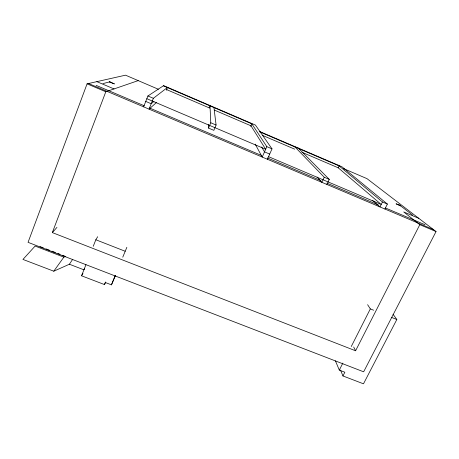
<?xml version="1.0" encoding="UTF-8"?>
<svg xmlns="http://www.w3.org/2000/svg" width="459" height="459" viewBox="0 0 459 459"><rect width="100%" height="100%" fill="white"/><g stroke="black" fill="none" stroke-linecap="round" stroke-linejoin="round"><path stroke-width="0.69" d="M158.418 89.275L125.519 75.178L87.078 83.842L28.056 242.335L363.648 371.813L436.05 231.56L366.976 178.637L343.292 168.493M418.797 218.341L403.725 211.938L419.801 224.68L355.587 350.785L52.332 232.598L105.811 91.771L138.199 80.612M143.615 106.844L147.901 95.983L163.645 85.632L255.428 125.072L272.009 148.871L267.39 159.256M105.668 281.975L104.486 284.58L81.553 275.796L85.971 264.654M93.24 246.311L95.833 239.759L97.687 236.724M167.655 87.353L153.358 98.306L149.055 109.144L156.485 102.5M166.508 90.222L167.196 88.501M104.486 284.58L105.329 282.509L111.457 284.855L115.341 275.641M111.457 284.855L115.22 275.635M122.76 257.183L126.85 247.315M209.161 107.521L209.987 105.541L210.773 122.771L208.541 128.095L213.848 130.345L216.086 125.037L213.917 107.234M250.717 126.46L251.853 123.844L163.358 85.822M251.566 123.414L266.822 146.656L262.221 157.064L255.204 144.132M294.483 146.438L324.238 177.243L321.862 182.326L317.094 177.071M326.906 184.461L329.287 179.389L298.264 148.056M338.185 167.787L339.075 165.888L259.266 131.676M338.249 165.2L382.45 201.971L380 206.946L372.478 200.382M384.917 209.029L387.373 204.06L341.961 166.789L259.628 131.492M393.07 314.277L396.834 319.51L363.488 383.822L342.965 375.955L344.858 372.238L339.304 370.103L342.862 363.092M351.261 346.516L370.321 308.901L367.602 304.684M81.553 275.796L82.976 273.329M84.628 268.607L83.922 269.823L69.401 264.235L53.778 271.2L22.95 259.427L35.119 246.07L63.858 257.149L65.769 256.3M69.401 264.235L72.556 259.501M53.778 271.2L63.858 257.149M52.332 232.598L56.945 227.377M153.954 101.445L151.2 103.734L145.755 101.422M102.965 83.59L110.171 81.736M40.036 246.586L43.364 247.871M46.02 248.898L49.343 250.178M52.005 251.205L55.327 252.484M57.983 253.511L59.98 254.28M62.636 255.307L64.633 256.076M95.833 239.759L125.181 251.251M370.321 308.901L373.637 310.227M391.533 317.393L396.834 319.51M88.535 83.515L433.491 229.598M87.078 83.842L105.811 91.771M419.801 224.68L436.05 231.56M146.828 98.702L265.669 149.267L250.998 125.812L214.307 110.062M269.697 154.075L264.516 151.872L261.59 146.96M324.238 177.243L329.287 179.389M382.45 201.971L387.373 204.06M96.849 81.639L114.033 88.937M268.544 156.668L381.228 204.462L338.185 167.787L301.942 152.268M96.097 85.357L144.224 105.754M149.496 107.985L261.567 155.481M267.499 157.994L320.898 180.622M326.831 183.135L378.256 204.926M385.508 208.002L425.063 224.761M147.901 95.983L153.358 98.306M210.773 122.771L216.086 125.037M266.822 146.656L272.009 148.871M109.644 81.874L114.417 83.905L109.414 81.931M400.288 205.598L396.06 203.796L400.707 205.919M166.479 89.539L209.723 108.094M262.405 135.342L294.695 149.164M399.307 204.84L412.549 215.082M353.694 347.015L355.587 350.785M340.463 370.046L342.965 375.955M335.426 360.86L339.304 370.103M208.501 124.515L208.541 128.095"/></g></svg>
